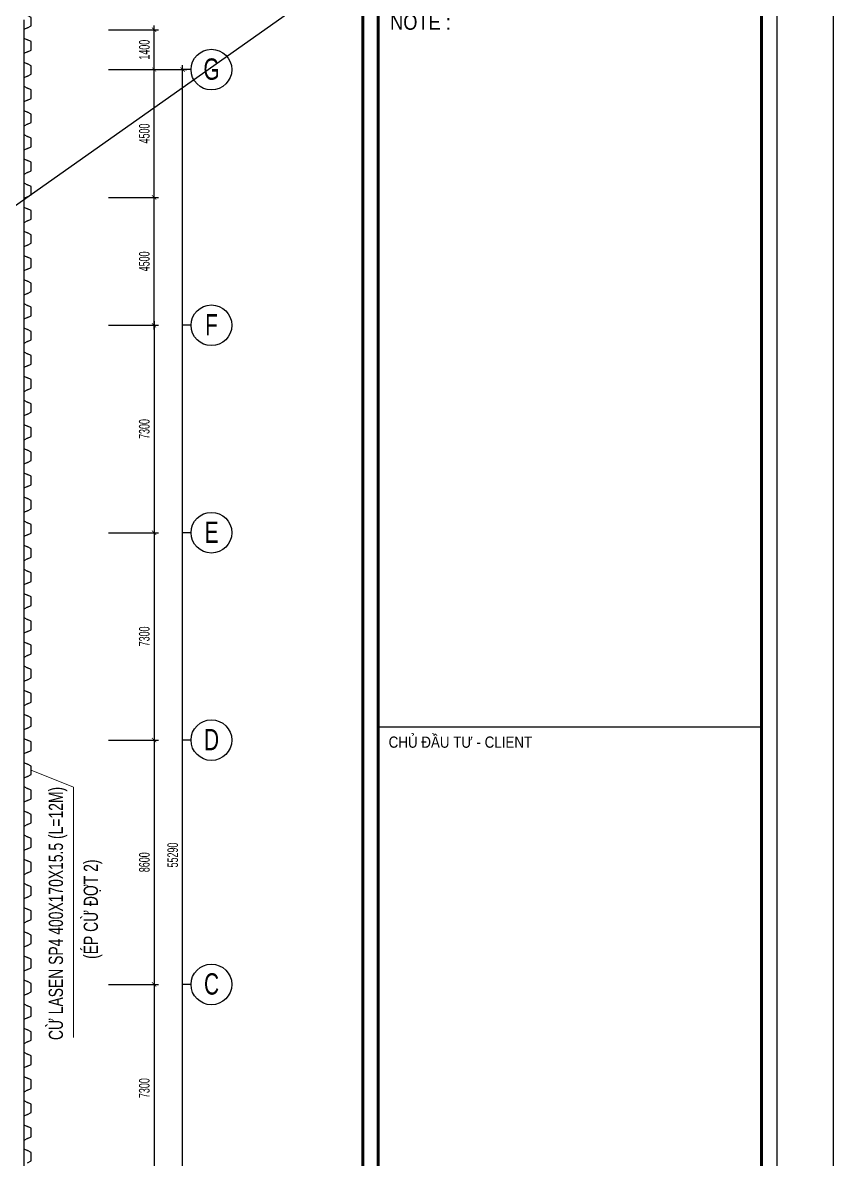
# Model space of a CAD drawing. Extents: x 71 to 3057337, y -14 to 345257.
# Drawn here: x 3028812 to 3057337, y 184432 to 224436 of the extents above; entities that cross this region are included whole.
import ezdxf
from ezdxf.enums import TextEntityAlignment as Align

# ---------------------------------------------------------------- set-up
doc = ezdxf.new("R2010")
doc.units = 0
doc.header["$LTSCALE"] = 1000
doc.header["$MEASUREMENT"] = 0
doc.header["$PDMODE"] = 3
doc.layers.get('0').update_dxf_attribs({"linetype": 'CONTINUOUS'})
doc.layers.get('Defpoints').update_dxf_attribs({"linetype": 'CONTINUOUS'})
for name, color, linetype in [('12CHI', 1, 'CONTINUOUS'), ('CDC-KHUNGTEN', 7, 'CONTINUOUS'), ('CDC.02.DIM', 1, 'CONTINUOUS'), ('CDC.05.STEEL', 4, 'CONTINUOUS'), ('CDC.06.TEXT', 2, 'CONTINUOUS'), ('CDC.16.BIGTEXT', 6, 'CONTINUOUS')]:
    doc.layers.add(name, color=color, linetype=linetype)
doc.layers.add('KCS_CHI', color=1, linetype='CONTINUOUS', lineweight=15)
doc.layers.add('KCS_Plotter', color=11, linetype='CONTINUOUS', plot=False)
doc.styles.add('ARIAL', font='arial.ttf', dxfattribs={"width": 0.6})
doc.styles.add('Arial_4', font='arial.ttf', dxfattribs={"width": 0.75, "height": 3})
doc.styles.add('KT CDC', font='arial.ttf', dxfattribs={"width": 0.85, "height": 200})
doc.dimstyles.new('D150', dxfattribs={"dimscale": 150, "dimtxt": 2.5, "dimasz": 1, "dimexe": 1, "dimexo": 0, "dimgap": 1, "dimtad": 1, "dimdec": 0, "dimdsep": 46, "dimtxsty": 'ARIAL', "dimblk": 'ARCHTICK', "dimcen": 1, "dimdle": 1, "dimclrd": 1, "dimclre": 1, "dimclrt": 2, "dimadec": 0, "dimazin": 0, "dimtfac": 0.00072, "dimtdec": 0, "dimtix": 1, "dimtmove": 2, "dimatfit": 3, "dimldrblk": 'ARCHTICK', "dimfxl": 1, "dimtolj": 1, "dimlwd": -1, "dimlwe": -1, "dimarcsym": 0})

# ---------------------------------------------------------------- blocks, each defined once
blk = doc.blocks.new('_ARCHTICK')
at = {"color": 0, "linetype": 'ByBlock', "const_width": 0.15}
blk.add_lwpolyline([(-0.5, -0.5), (0.5, 0.5)], dxfattribs=at)
blk = doc.blocks.new('*D60')
at = {"layer": 'CDC.02.DIM', "color": 1, "transparency": 16777216}
for p, q in [((3031825, 213786), (3033584, 213786)), ((3033434, 213936), (3033434, 206336)), ((3031825, 206486), (3033584, 206486))]:
    blk.add_line(p, q, dxfattribs=at)
at = {"layer": 'Defpoints', "color": 0, "transparency": 16777216}
for p in [(3031825, 213786), (3031825, 206486), (3033434, 206486)]:
    blk.add_point(p, dxfattribs=at)
at = {"layer": 'CDC.02.DIM', "color": 1, "transparency": 16777216, "xscale": 150, "yscale": 150, "zscale": 150}
for p, rotation in [((3033434, 213786), 90), ((3033434, 206486), 270)]:
    blk.add_blockref('_ARCHTICK', p, dxfattribs=dict(at, rotation=rotation))
at = {"layer": 'CDC.02.DIM', "color": 2, "transparency": 16777216, "insert": (3033092, 210136), "char_height": 375, "attachment_point": 5, "rotation": 90, "style": 'ARIAL'}
blk.add_mtext('\\A1;7300', dxfattribs=at)
blk = doc.blocks.new('*D61')
at = {"layer": 'CDC.02.DIM', "color": 1, "transparency": 16777216}
for p, q in [((3031825, 206486), (3033584, 206486)), ((3033434, 206636), (3033434, 199036)), ((3031825, 199186), (3033584, 199186))]:
    blk.add_line(p, q, dxfattribs=at)
at = {"layer": 'Defpoints', "color": 0, "transparency": 16777216}
for p in [(3031825, 206486), (3031825, 199186), (3033434, 199186)]:
    blk.add_point(p, dxfattribs=at)
at = {"layer": 'CDC.02.DIM', "color": 1, "transparency": 16777216, "xscale": 150, "yscale": 150, "zscale": 150}
for p, rotation in [((3033434, 206486), 90), ((3033434, 199186), 270)]:
    blk.add_blockref('_ARCHTICK', p, dxfattribs=dict(at, rotation=rotation))
at = {"layer": 'CDC.02.DIM', "color": 2, "transparency": 16777216, "insert": (3033092, 202836), "char_height": 375, "attachment_point": 5, "rotation": 90, "style": 'ARIAL'}
blk.add_mtext('\\A1;7300', dxfattribs=at)
blk = doc.blocks.new('*D62')
at = {"layer": 'CDC.02.DIM', "color": 1, "transparency": 16777216}
for p, q in [((3033434, 199336), (3033434, 190436)), ((3031825, 199186), (3033584, 199186)), ((3031825, 190586), (3033584, 190586))]:
    blk.add_line(p, q, dxfattribs=at)
at = {"layer": 'Defpoints', "color": 0, "transparency": 16777216}
for p in [(3031825, 199186), (3031825, 190586), (3033434, 190586)]:
    blk.add_point(p, dxfattribs=at)
at = {"layer": 'CDC.02.DIM', "color": 1, "transparency": 16777216, "xscale": 150, "yscale": 150, "zscale": 150}
for p, rotation in [((3033434, 199186), 90), ((3033434, 190586), 270)]:
    blk.add_blockref('_ARCHTICK', p, dxfattribs=dict(at, rotation=rotation))
at = {"layer": 'CDC.02.DIM', "color": 2, "transparency": 16777216, "insert": (3033093, 194886), "char_height": 375, "attachment_point": 5, "rotation": 90, "style": 'ARIAL'}
blk.add_mtext('\\A1;8600', dxfattribs=at)
blk = doc.blocks.new('*D63')
at = {"layer": 'CDC.02.DIM', "color": 1, "transparency": 16777216}
for p, q in [((3031825, 190586), (3033584, 190586)), ((3033434, 190736), (3033434, 183136)), ((3031825, 183286), (3033584, 183286))]:
    blk.add_line(p, q, dxfattribs=at)
at = {"layer": 'Defpoints', "color": 0, "transparency": 16777216}
for p in [(3031825, 190586), (3031825, 183286), (3033434, 183286)]:
    blk.add_point(p, dxfattribs=at)
at = {"layer": 'CDC.02.DIM', "color": 1, "transparency": 16777216, "xscale": 150, "yscale": 150, "zscale": 150}
for p, rotation in [((3033434, 190586), 90), ((3033434, 183286), 270)]:
    blk.add_blockref('_ARCHTICK', p, dxfattribs=dict(at, rotation=rotation))
at = {"layer": 'CDC.02.DIM', "color": 2, "transparency": 16777216, "insert": (3033092, 186936), "char_height": 375, "attachment_point": 5, "rotation": 90, "style": 'ARIAL'}
blk.add_mtext('\\A1;7300', dxfattribs=at)
blk = doc.blocks.new('*D65')
at = {"layer": 'CDC.02.DIM', "color": 1, "transparency": 16777216}
for p, q in [((3034434, 167346), (3034434, 222937)), ((3031825, 222787), (3034584, 222787)), ((3031825, 167496), (3034584, 167496))]:
    blk.add_line(p, q, dxfattribs=at)
at = {"layer": 'Defpoints', "color": 0, "transparency": 16777216}
for p in [(3031825, 222787), (3034434, 222787), (3031825, 167496)]:
    blk.add_point(p, dxfattribs=at)
at = {"layer": 'CDC.02.DIM', "color": 1, "transparency": 16777216, "xscale": 150, "yscale": 150, "zscale": 150}
for p, rotation in [((3034434, 222787), 90), ((3034434, 167496), 270)]:
    blk.add_blockref('_ARCHTICK', p, dxfattribs=dict(at, rotation=rotation))
at = {"layer": 'CDC.02.DIM', "color": 2, "transparency": 16777216, "insert": (3034092, 195141), "char_height": 375, "attachment_point": 5, "rotation": 90, "style": 'ARIAL'}
blk.add_mtext('\\A1;55290', dxfattribs=at)
blk = doc.blocks.new('*D92')
at = {"layer": 'CDC.02.DIM', "color": 1, "transparency": 16777216}
for p, q in [((3033434, 213636), (3033434, 218436)), ((3031825, 218286), (3033584, 218286)), ((3031825, 213786), (3033584, 213786))]:
    blk.add_line(p, q, dxfattribs=at)
at = {"layer": 'Defpoints', "color": 0, "transparency": 16777216}
for p in [(3031825, 218286), (3033434, 218286), (3031825, 213786)]:
    blk.add_point(p, dxfattribs=at)
at = {"layer": 'CDC.02.DIM', "color": 1, "transparency": 16777216, "xscale": 150, "yscale": 150, "zscale": 150}
for p, rotation in [((3033434, 218286), 90), ((3033434, 213786), 270)]:
    blk.add_blockref('_ARCHTICK', p, dxfattribs=dict(at, rotation=rotation))
at = {"layer": 'CDC.02.DIM', "color": 2, "transparency": 16777216, "insert": (3033093, 216036), "char_height": 375, "attachment_point": 5, "rotation": 90, "style": 'ARIAL'}
blk.add_mtext('\\A1;4500', dxfattribs=at)
blk = doc.blocks.new('*D93')
at = {"layer": 'CDC.02.DIM', "color": 1, "transparency": 16777216}
for p, q in [((3033434, 218136), (3033434, 222937)), ((3031825, 222787), (3033584, 222787)), ((3031825, 218286), (3033584, 218286))]:
    blk.add_line(p, q, dxfattribs=at)
at = {"layer": 'Defpoints', "color": 0, "transparency": 16777216}
for p in [(3031825, 222787), (3033434, 222787), (3031825, 218286)]:
    blk.add_point(p, dxfattribs=at)
at = {"layer": 'CDC.02.DIM', "color": 1, "transparency": 16777216, "xscale": 150, "yscale": 150, "zscale": 150}
for p, rotation in [((3033434, 222787), 90), ((3033434, 218286), 270)]:
    blk.add_blockref('_ARCHTICK', p, dxfattribs=dict(at, rotation=rotation))
at = {"layer": 'CDC.02.DIM', "color": 2, "transparency": 16777216, "insert": (3033093, 220537), "char_height": 375, "attachment_point": 5, "rotation": 90, "style": 'ARIAL'}
blk.add_mtext('\\A1;4500', dxfattribs=at)
blk = doc.blocks.new('*D263')
at = {"layer": 'CDC.02.DIM', "color": 1, "transparency": 16777216}
for p, q in [((3031825, 224187), (3033584, 224187)), ((3033434, 222637), (3033434, 224337)), ((3031825, 222787), (3033584, 222787))]:
    blk.add_line(p, q, dxfattribs=at)
at = {"layer": 'Defpoints', "color": 0, "transparency": 16777216}
for p in [(3031825, 224187), (3033434, 224187), (3031825, 222787)]:
    blk.add_point(p, dxfattribs=at)
at = {"layer": 'CDC.02.DIM', "color": 1, "transparency": 16777216, "xscale": 150, "yscale": 150, "zscale": 150}
for p, rotation in [((3033434, 224187), 90), ((3033434, 222787), 270)]:
    blk.add_blockref('_ARCHTICK', p, dxfattribs=dict(at, rotation=rotation))
at = {"layer": 'CDC.02.DIM', "color": 2, "transparency": 16777216, "insert": (3033093, 223487), "char_height": 375, "attachment_point": 5, "rotation": 90, "style": 'ARIAL'}
blk.add_mtext('\\A1;1400', dxfattribs=at)
blk = doc.blocks.new('CDTA1')
at = {"layer": 'CDC-KHUNGTEN', "color": 6, "lineweight": 25}
blk.add_line((0, 90), (-75, 90), dxfattribs=at)
at = {"layer": 'CDC-KHUNGTEN', "color": 6, "style": 'KT CDC', "width": 0.85}
blk.add_text('CHỦ ĐẦU TƯ - CLIENT', height=2.2, dxfattribs=at).set_placement((-72.93, 86))
blk = doc.blocks.new('KHUNG TEN')
at = {"layer": 'CDC-KHUNGTEN', "color": 8}
blk.add_lwpolyline([(75096, 1100), (83000, 1100), (83000, 58300), (3000, 58300), (3000, 1100), (75096, 1100)], dxfattribs=at)
at = {"layer": 'CDC-KHUNGTEN', "color": 255, "lineweight": 60}
blk.add_lwpolyline([(74900, 1400), (74900, 58000), (3300, 58000), (3300, 1400), (74900, 1400)], close=True, dxfattribs=at)
blk.add_lwpolyline([(75200, 1400), (82700, 1400), (82700, 58000), (75200, 58000), (75200, 1400)], dxfattribs=at)
at = {"layer": 'Defpoints', "color": 1, "ltscale": 0.2}
blk.add_lwpolyline([(0, 0), (0, 59400), (84100, 59400), (84100, 0), (0, 0)], close=True, dxfattribs=at)
at = {"layer": 'CDC-KHUNGTEN', "xscale": 100, "yscale": 100, "zscale": 100}
blk.add_blockref('CDTA1', (82700, 28900), dxfattribs=at)
at = {"layer": 'CDC-KHUNGTEN', "color": 7, "style": 'Arial_4', "width": 0.85}
blk.add_text('NOTE :', height=300, dxfattribs=at).set_placement((75436, 51540))

msp = doc.modelspace()

# ---------------------------------------------------------------- linework, layer by layer
at = {"layer": '12CHI'}
for p, q in [((3034735.7, 222786.6), (3034433.8, 222786.6)), ((3034735.7, 213786.3), (3034433.8, 213786.3)), ((3034735.7, 206486.3), (3034433.8, 206486.3)), ((3034735.7, 199186.3), (3034433.8, 199186.3)), ((3034735.7, 190586.3), (3034433.8, 190586.3))]:
    msp.add_line(p, q, dxfattribs=at)
for centre in [(3035451.6, 222786.6), (3035451.6, 213786.3), (3035451.6, 206486.3), (3035451.6, 199186.3), (3035451.6, 190586.3)]:
    msp.add_circle(centre, 715.9, dxfattribs=at)
at = {"layer": 'CDC.05.STEEL', "linetype": 'Continuous'}
msp.add_line((3028854.3, 224535.6), (3028854.3, 165746.3), dxfattribs=at)
at = {"layer": 'CDC.05.STEEL', "color": 4, "ltscale": 1000}
for points in [[(3028979.3, 224260.6), (3029104.3, 224323.1), (3029104.3, 224323.1), (3029104.3, 224623.1), (3029104.3, 224623.1), (3028979.3, 224685.6)], [(3028979.3, 224260.6), (3028854.3, 224198.1), (3028854.3, 224198.1), (3028854.3, 223898.1), (3028854.3, 223898.1), (3028979.3, 223835.6)], [(3028979.3, 223410.6), (3029104.3, 223473.1), (3029104.3, 223473.1), (3029104.3, 223773.1), (3029104.3, 223773.1), (3028979.3, 223835.6)], [(3028979.3, 223410.6), (3029104.3, 223473.1), (3029104.3, 223473.1), (3029104.3, 223773.1), (3029104.3, 223773.1), (3028979.3, 223835.6)], [(3028979.3, 223410.6), (3029104.3, 223473.1), (3029104.3, 223473.1), (3029104.3, 223773.1), (3029104.3, 223773.1), (3028979.3, 223835.6)], [(3028979.3, 223410.6), (3028854.3, 223348.1), (3028854.3, 223348.1), (3028854.3, 223048.1), (3028854.3, 223048.1), (3028979.3, 222985.6)], [(3028979.3, 222560.6), (3029104.3, 222623.1), (3029104.3, 222623.1), (3029104.3, 222923.1), (3029104.3, 222923.1), (3028979.3, 222985.6)], [(3028979.3, 222560.6), (3029104.3, 222623.1), (3029104.3, 222623.1), (3029104.3, 222923.1), (3029104.3, 222923.1), (3028979.3, 222985.6)], [(3028979.3, 222560.6), (3028854.3, 222498.1), (3028854.3, 222498.1), (3028854.3, 222198.1), (3028854.3, 222198.1), (3028979.3, 222135.6)], [(3028979.3, 221710.6), (3029104.3, 221773.1), (3029104.3, 221773.1), (3029104.3, 222073.1), (3029104.3, 222073.1), (3028979.3, 222135.6)], [(3028979.3, 221710.6), (3028854.3, 221648.1), (3028854.3, 221648.1), (3028854.3, 221348.1), (3028854.3, 221348.1), (3028979.3, 221285.6)], [(3028979.3, 220860.6), (3029104.3, 220923.1), (3029104.3, 220923.1), (3029104.3, 221223.1), (3029104.3, 221223.1), (3028979.3, 221285.6)], [(3028979.3, 220860.6), (3029104.3, 220923.1), (3029104.3, 220923.1), (3029104.3, 221223.1), (3029104.3, 221223.1), (3028979.3, 221285.6)], [(3028979.3, 220860.6), (3028854.3, 220798.1), (3028854.3, 220798.1), (3028854.3, 220498.1), (3028854.3, 220498.1), (3028979.3, 220435.6)], [(3028979.3, 220010.6), (3029104.3, 220073.1), (3029104.3, 220073.1), (3029104.3, 220373.1), (3029104.3, 220373.1), (3028979.3, 220435.6)], [(3028979.3, 220010.6), (3028854.3, 219948.1), (3028854.3, 219948.1), (3028854.3, 219648.1), (3028854.3, 219648.1), (3028979.3, 219585.6)], [(3028979.3, 219160.6), (3029104.3, 219223.1), (3029104.3, 219223.1), (3029104.3, 219523.1), (3029104.3, 219523.1), (3028979.3, 219585.6)], [(3028979.3, 219160.6), (3028854.3, 219098.1), (3028854.3, 219098.1), (3028854.3, 218798.1), (3028854.3, 218798.1), (3028979.3, 218735.6)], [(3028979.3, 218310.6), (3029104.3, 218373.1), (3029104.3, 218373.1), (3029104.3, 218673.1), (3029104.3, 218673.1), (3028979.3, 218735.6)], [(3028979.3, 218310.6), (3029104.3, 218373.1), (3029104.3, 218373.1), (3029104.3, 218673.1), (3029104.3, 218673.1), (3028979.3, 218735.6)], [(3028979.3, 218310.6), (3028854.3, 218248.1), (3028854.3, 218248.1), (3028854.3, 217948.1), (3028854.3, 217948.1), (3028979.3, 217885.6)], [(3028979.3, 217460.6), (3029104.3, 217523.1), (3029104.3, 217523.1), (3029104.3, 217823.1), (3029104.3, 217823.1), (3028979.3, 217885.6)], [(3028979.3, 217460.6), (3028854.3, 217398.1), (3028854.3, 217398.1), (3028854.3, 217098.1), (3028854.3, 217098.1), (3028979.3, 217035.6)], [(3028979.3, 216610.6), (3029104.3, 216673.1), (3029104.3, 216673.1), (3029104.3, 216973.1), (3029104.3, 216973.1), (3028979.3, 217035.6)], [(3028979.3, 216610.6), (3029104.3, 216673.1), (3029104.3, 216673.1), (3029104.3, 216973.1), (3029104.3, 216973.1), (3028979.3, 217035.6)], [(3028979.3, 216610.6), (3028854.3, 216548.1), (3028854.3, 216548.1), (3028854.3, 216248.1), (3028854.3, 216248.1), (3028979.3, 216185.6)], [(3028979.3, 215760.6), (3029104.3, 215823.1), (3029104.3, 215823.1), (3029104.3, 216123.1), (3029104.3, 216123.1), (3028979.3, 216185.6)], [(3028979.3, 215760.6), (3028854.3, 215698.1), (3028854.3, 215698.1), (3028854.3, 215398.1), (3028854.3, 215398.1), (3028979.3, 215335.6)], [(3028979.3, 214910.6), (3029104.3, 214973.1), (3029104.3, 214973.1), (3029104.3, 215273.1), (3029104.3, 215273.1), (3028979.3, 215335.6)], [(3028979.3, 214910.6), (3028854.3, 214848.1), (3028854.3, 214848.1), (3028854.3, 214548.1), (3028854.3, 214548.1), (3028979.3, 214485.6)], [(3028979.3, 214060.6), (3029104.3, 214123.1), (3029104.3, 214123.1), (3029104.3, 214423.1), (3029104.3, 214423.1), (3028979.3, 214485.6)], [(3028979.3, 214060.6), (3028854.3, 213998.1), (3028854.3, 213998.1), (3028854.3, 213698.1), (3028854.3, 213698.1), (3028979.3, 213635.6)], [(3028979.3, 213210.6), (3029104.3, 213273.1), (3029104.3, 213273.1), (3029104.3, 213573.1), (3029104.3, 213573.1), (3028979.3, 213635.6)], [(3028979.3, 213210.6), (3028854.3, 213148.1), (3028854.3, 213148.1), (3028854.3, 212848.1), (3028854.3, 212848.1), (3028979.3, 212785.6)], [(3028979.3, 213210.6), (3028854.3, 213148.1), (3028854.3, 213148.1), (3028854.3, 212848.1), (3028854.3, 212848.1), (3028979.3, 212785.6)], [(3028854.3, 213029.3), (3028854.3, 212848.1), (3028854.3, 212848.1), (3028979.3, 212785.6)], [(3028979.3, 212360.6), (3029104.3, 212423.1), (3029104.3, 212423.1), (3029104.3, 212723.1), (3029104.3, 212723.1), (3028979.3, 212785.6)], [(3028979.3, 212360.6), (3029104.3, 212423.1), (3029104.3, 212423.1), (3029104.3, 212723.1), (3029104.3, 212723.1), (3028979.3, 212785.6)], [(3028979.3, 212360.6), (3028854.3, 212298.1), (3028854.3, 212298.1), (3028854.3, 211998.1), (3028854.3, 211998.1), (3028979.3, 211935.6)], [(3028979.3, 211510.6), (3029104.3, 211573.1), (3029104.3, 211573.1), (3029104.3, 211873.1), (3029104.3, 211873.1), (3028979.3, 211935.6)], [(3028979.3, 211510.6), (3028854.3, 211448.1), (3028854.3, 211448.1), (3028854.3, 211148.1), (3028854.3, 211148.1), (3028979.3, 211085.6)], [(3028979.3, 210660.6), (3029104.3, 210723.1), (3029104.3, 210723.1), (3029104.3, 211023.1), (3029104.3, 211023.1), (3028979.3, 211085.6)], [(3028979.3, 210660.6), (3028854.3, 210598.1), (3028854.3, 210598.1), (3028854.3, 210298.1), (3028854.3, 210298.1), (3028979.3, 210235.6)], [(3028979.3, 209810.6), (3029104.3, 209873.1), (3029104.3, 209873.1), (3029104.3, 210173.1), (3029104.3, 210173.1), (3028979.3, 210235.6)], [(3028979.3, 209810.6), (3028854.3, 209748.1), (3028854.3, 209748.1), (3028854.3, 209448.1), (3028854.3, 209448.1), (3028979.3, 209385.6)], [(3028979.3, 208960.6), (3029104.3, 209023.1), (3029104.3, 209023.1), (3029104.3, 209323.1), (3029104.3, 209323.1), (3028979.3, 209385.6)], [(3028979.3, 208960.6), (3028854.3, 208898.1), (3028854.3, 208898.1), (3028854.3, 208598.1), (3028854.3, 208598.1), (3028979.3, 208535.6)], [(3028979.3, 208110.6), (3029104.3, 208173.1), (3029104.3, 208173.1), (3029104.3, 208473.1), (3029104.3, 208473.1), (3028979.3, 208535.6)], [(3028979.3, 208110.6), (3029104.3, 208173.1), (3029104.3, 208173.1), (3029104.3, 208473.1), (3029104.3, 208473.1), (3028979.3, 208535.6)], [(3028979.3, 208110.6), (3028854.3, 208048.1), (3028854.3, 208048.1), (3028854.3, 207748.1), (3028854.3, 207748.1), (3028979.3, 207685.6)], [(3028979.3, 207260.6), (3029104.3, 207323.1), (3029104.3, 207323.1), (3029104.3, 207623.1), (3029104.3, 207623.1), (3028979.3, 207685.6)], [(3028979.3, 207260.6), (3028854.3, 207198.1), (3028854.3, 207198.1), (3028854.3, 206898.1), (3028854.3, 206898.1), (3028979.3, 206835.6)], [(3028979.3, 206410.6), (3029104.3, 206473.1), (3029104.3, 206473.1), (3029104.3, 206773.1), (3029104.3, 206773.1), (3028979.3, 206835.6)], [(3028979.3, 206410.6), (3028854.3, 206348.1), (3028854.3, 206348.1), (3028854.3, 206048.1), (3028854.3, 206048.1), (3028979.3, 205985.6)], [(3028979.3, 205560.6), (3029104.3, 205623.1), (3029104.3, 205623.1), (3029104.3, 205923.1), (3029104.3, 205923.1), (3028979.3, 205985.6)], [(3028979.3, 205560.6), (3028854.3, 205498.1), (3028854.3, 205498.1), (3028854.3, 205198.1), (3028854.3, 205198.1), (3028979.3, 205135.6)], [(3028979.3, 204710.6), (3029104.3, 204773.1), (3029104.3, 204773.1), (3029104.3, 205073.1), (3029104.3, 205073.1), (3028979.3, 205135.6)], [(3028979.3, 204710.6), (3028854.3, 204648.1), (3028854.3, 204648.1), (3028854.3, 204348.1), (3028854.3, 204348.1), (3028979.3, 204285.6)], [(3028979.3, 204710.6), (3028854.3, 204648.1), (3028854.3, 204648.1), (3028854.3, 204348.1), (3028854.3, 204348.1), (3028979.3, 204285.6)], [(3028854.3, 204529.3), (3028854.3, 204348.1), (3028854.3, 204348.1), (3028979.3, 204285.6)], [(3028979.3, 203860.6), (3029104.3, 203923.1), (3029104.3, 203923.1), (3029104.3, 204223.1), (3029104.3, 204223.1), (3028979.3, 204285.6)], [(3028979.3, 203860.6), (3029104.3, 203923.1), (3029104.3, 203923.1), (3029104.3, 204223.1), (3029104.3, 204223.1), (3028979.3, 204285.6)], [(3028979.3, 203860.6), (3028854.3, 203798.1), (3028854.3, 203798.1), (3028854.3, 203498.1), (3028854.3, 203498.1), (3028979.3, 203435.6)], [(3028979.3, 203010.6), (3029104.3, 203073.1), (3029104.3, 203073.1), (3029104.3, 203373.1), (3029104.3, 203373.1), (3028979.3, 203435.6)], [(3028979.3, 203010.6), (3028854.3, 202948.1), (3028854.3, 202948.1), (3028854.3, 202648.1), (3028854.3, 202648.1), (3028979.3, 202585.6)], [(3028979.3, 202160.6), (3029104.3, 202223.1), (3029104.3, 202223.1), (3029104.3, 202523.1), (3029104.3, 202523.1), (3028979.3, 202585.6)], [(3028979.3, 202160.6), (3028854.3, 202098.1), (3028854.3, 202098.1), (3028854.3, 201798.1), (3028854.3, 201798.1), (3028979.3, 201735.6)], [(3028979.3, 201310.6), (3029104.3, 201373.1), (3029104.3, 201373.1), (3029104.3, 201673.1), (3029104.3, 201673.1), (3028979.3, 201735.6)], [(3028979.3, 201310.6), (3028854.3, 201248.1), (3028854.3, 201248.1), (3028854.3, 200948.1), (3028854.3, 200948.1), (3028979.3, 200885.6)], [(3028979.3, 200460.6), (3029104.3, 200523.1), (3029104.3, 200523.1), (3029104.3, 200823.1), (3029104.3, 200823.1), (3028979.3, 200885.6)], [(3028979.3, 200460.6), (3028854.3, 200398.1), (3028854.3, 200398.1), (3028854.3, 200098.1), (3028854.3, 200098.1), (3028979.3, 200035.6)], [(3028979.3, 199610.6), (3029104.3, 199673.1), (3029104.3, 199673.1), (3029104.3, 199973.1), (3029104.3, 199973.1), (3028979.3, 200035.6)], [(3028979.3, 199610.6), (3029104.3, 199673.1), (3029104.3, 199673.1), (3029104.3, 199973.1), (3029104.3, 199973.1), (3028979.3, 200035.6)], [(3028979.3, 199610.6), (3028854.3, 199548.1), (3028854.3, 199548.1), (3028854.3, 199248.1), (3028854.3, 199248.1), (3028979.3, 199185.6)], [(3028979.3, 198760.6), (3029104.3, 198823.1), (3029104.3, 198823.1), (3029104.3, 199123.1), (3029104.3, 199123.1), (3028979.3, 199185.6)], [(3028979.3, 198760.6), (3028854.3, 198698.1), (3028854.3, 198698.1), (3028854.3, 198398.1), (3028854.3, 198398.1), (3028979.3, 198335.6)], [(3028979.3, 197910.6), (3029104.3, 197973.1), (3029104.3, 197973.1), (3029104.3, 198273.1), (3029104.3, 198273.1), (3028979.3, 198335.6)], [(3028979.3, 197910.6), (3028854.3, 197848.1), (3028854.3, 197848.1), (3028854.3, 197548.1), (3028854.3, 197548.1), (3028979.3, 197485.6)], [(3028979.3, 197060.6), (3029104.3, 197123.1), (3029104.3, 197123.1), (3029104.3, 197423.1), (3029104.3, 197423.1), (3028979.3, 197485.6)], [(3028979.3, 197060.6), (3028854.3, 196998.1), (3028854.3, 196998.1), (3028854.3, 196698.1), (3028854.3, 196698.1), (3028979.3, 196635.6)], [(3028979.3, 196210.6), (3029104.3, 196273.1), (3029104.3, 196273.1), (3029104.3, 196573.1), (3029104.3, 196573.1), (3028979.3, 196635.6)], [(3028979.3, 196210.6), (3028854.3, 196148.1), (3028854.3, 196148.1), (3028854.3, 195848.1), (3028854.3, 195848.1), (3028979.3, 195785.6)], [(3028979.3, 196210.6), (3028854.3, 196148.1), (3028854.3, 196148.1), (3028854.3, 195848.1), (3028854.3, 195848.1), (3028979.3, 195785.6)], [(3028854.3, 196029.3), (3028854.3, 195848.1), (3028854.3, 195848.1), (3028979.3, 195785.6)], [(3028979.3, 195360.6), (3029104.3, 195423.1), (3029104.3, 195423.1), (3029104.3, 195723.1), (3029104.3, 195723.1), (3028979.3, 195785.6)], [(3028979.3, 195360.6), (3029104.3, 195423.1), (3029104.3, 195423.1), (3029104.3, 195723.1), (3029104.3, 195723.1), (3028979.3, 195785.6)], [(3028979.3, 195360.6), (3029104.3, 195423.1), (3029104.3, 195423.1), (3029104.3, 195723.1), (3029104.3, 195723.1), (3028979.3, 195785.6)], [(3028979.3, 195360.6), (3028854.3, 195298.1), (3028854.3, 195298.1), (3028854.3, 194998.1), (3028854.3, 194998.1), (3028979.3, 194935.6)], [(3028979.3, 195360.6), (3028854.3, 195298.1), (3028854.3, 195298.1), (3028854.3, 194998.1), (3028854.3, 194998.1), (3028979.3, 194935.6)], [(3028979.3, 194510.6), (3029104.3, 194573.1), (3029104.3, 194573.1), (3029104.3, 194873.1), (3029104.3, 194873.1), (3028979.3, 194935.6)], [(3028979.3, 194510.6), (3028854.3, 194448.1), (3028854.3, 194448.1), (3028854.3, 194148.1), (3028854.3, 194148.1), (3028979.3, 194085.6)], [(3028979.3, 193660.6), (3029104.3, 193723.1), (3029104.3, 193723.1), (3029104.3, 194023.1), (3029104.3, 194023.1), (3028979.3, 194085.6)], [(3028979.3, 193660.6), (3029104.3, 193723.1), (3029104.3, 193723.1), (3029104.3, 194023.1), (3029104.3, 194023.1), (3028979.3, 194085.6)], [(3028979.3, 193660.6), (3028854.3, 193598.1), (3028854.3, 193598.1), (3028854.3, 193298.1), (3028854.3, 193298.1), (3028979.3, 193235.6)], [(3028979.3, 192810.6), (3029104.3, 192873.1), (3029104.3, 192873.1), (3029104.3, 193173.1), (3029104.3, 193173.1), (3028979.3, 193235.6)], [(3028979.3, 192810.6), (3028854.3, 192748.1), (3028854.3, 192748.1), (3028854.3, 192448.1), (3028854.3, 192448.1), (3028979.3, 192385.6)], [(3028979.3, 191960.6), (3029104.3, 192023.1), (3029104.3, 192023.1), (3029104.3, 192323.1), (3029104.3, 192323.1), (3028979.3, 192385.6)], [(3028979.3, 191960.6), (3028854.3, 191898.1), (3028854.3, 191898.1), (3028854.3, 191598.1), (3028854.3, 191598.1), (3028979.3, 191535.6)], [(3028979.3, 191110.6), (3029104.3, 191173.1), (3029104.3, 191173.1), (3029104.3, 191473.1), (3029104.3, 191473.1), (3028979.3, 191535.6)], [(3028979.3, 191110.6), (3028854.3, 191048.1), (3028854.3, 191048.1), (3028854.3, 190748.1), (3028854.3, 190748.1), (3028979.3, 190685.6)], [(3028979.3, 190260.6), (3029104.3, 190323.1), (3029104.3, 190323.1), (3029104.3, 190623.1), (3029104.3, 190623.1), (3028979.3, 190685.6)], [(3028979.3, 190260.6), (3028854.3, 190198.1), (3028854.3, 190198.1), (3028854.3, 189898.1), (3028854.3, 189898.1), (3028979.3, 189835.6)], [(3028979.3, 190260.6), (3028854.3, 190198.1), (3028854.3, 190198.1), (3028854.3, 189898.1), (3028854.3, 189898.1), (3028979.3, 189835.6)], [(3028854.3, 190079.3), (3028854.3, 189898.1), (3028854.3, 189898.1), (3028979.3, 189835.6)], [(3028854.3, 190079.3), (3028854.3, 189898.1), (3028854.3, 189898.1), (3028979.3, 189835.6)], [(3028979.3, 189410.6), (3029104.3, 189473.1), (3029104.3, 189473.1), (3029104.3, 189773.1), (3029104.3, 189773.1), (3028979.3, 189835.6)], [(3028979.3, 189410.6), (3029104.3, 189473.1), (3029104.3, 189473.1), (3029104.3, 189773.1), (3029104.3, 189773.1), (3028979.3, 189835.6)], [(3028979.3, 189410.6), (3029104.3, 189473.1), (3029104.3, 189473.1), (3029104.3, 189773.1), (3029104.3, 189773.1), (3028979.3, 189835.6)], [(3028979.3, 189410.6), (3029104.3, 189473.1), (3029104.3, 189473.1), (3029104.3, 189773.1), (3029104.3, 189773.1), (3028979.3, 189835.6)], [(3028979.3, 189410.6), (3028854.3, 189348.1), (3028854.3, 189348.1), (3028854.3, 189048.1), (3028854.3, 189048.1), (3028979.3, 188985.6)], [(3028979.3, 188560.6), (3029104.3, 188623.1), (3029104.3, 188623.1), (3029104.3, 188923.1), (3029104.3, 188923.1), (3028979.3, 188985.6)], [(3028979.3, 188560.6), (3028854.3, 188498.1), (3028854.3, 188498.1), (3028854.3, 188198.1), (3028854.3, 188198.1), (3028979.3, 188135.6)], [(3028979.3, 187710.6), (3029104.3, 187773.1), (3029104.3, 187773.1), (3029104.3, 188073.1), (3029104.3, 188073.1), (3028979.3, 188135.6)], [(3028979.3, 187710.6), (3028854.3, 187648.1), (3028854.3, 187648.1), (3028854.3, 187348.1), (3028854.3, 187348.1), (3028979.3, 187285.6)], [(3028979.3, 186860.6), (3029104.3, 186923.1), (3029104.3, 186923.1), (3029104.3, 187223.1), (3029104.3, 187223.1), (3028979.3, 187285.6)], [(3028979.3, 186860.6), (3028854.3, 186798.1), (3028854.3, 186798.1), (3028854.3, 186498.1), (3028854.3, 186498.1), (3028979.3, 186435.6)], [(3028979.3, 186010.6), (3029104.3, 186073.1), (3029104.3, 186073.1), (3029104.3, 186373.1), (3029104.3, 186373.1), (3028979.3, 186435.6)], [(3028979.3, 186010.6), (3028854.3, 185948.1), (3028854.3, 185948.1), (3028854.3, 185648.1), (3028854.3, 185648.1), (3028979.3, 185585.6)], [(3028979.3, 185160.6), (3029104.3, 185223.1), (3029104.3, 185223.1), (3029104.3, 185523.1), (3029104.3, 185523.1), (3028979.3, 185585.6)], [(3028979.3, 185160.6), (3029104.3, 185223.1), (3029104.3, 185223.1), (3029104.3, 185523.1), (3029104.3, 185523.1), (3028979.3, 185585.6)], [(3028979.3, 185160.6), (3029104.3, 185223.1), (3029104.3, 185223.1), (3029104.3, 185523.1), (3029104.3, 185523.1), (3028979.3, 185585.6)], [(3028979.3, 185160.6), (3029104.3, 185223.1), (3029104.3, 185223.1), (3029104.3, 185523.1), (3029104.3, 185523.1), (3028979.3, 185585.6)], [(3028979.3, 185160.6), (3028854.3, 185098.1), (3028854.3, 185098.1), (3028854.3, 184798.1), (3028854.3, 184798.1), (3028979.3, 184735.6)], [(3028979.3, 184310.6), (3029104.3, 184373.1), (3029104.3, 184373.1), (3029104.3, 184673.1), (3029104.3, 184673.1), (3028979.3, 184735.6)]]:
    msp.add_lwpolyline(points, dxfattribs=at)
at = {"layer": 'KCS_CHI'}
msp.add_lwpolyline([(3029104.3, 198123.1), (3030594.8, 197531.2), (3030594.8, 188718.4)], dxfattribs=at)
at = {"layer": 'KCS_Plotter'}
msp.add_line((2905956.6, 131416.7), (3057336.6, 238336.7), dxfattribs=at)

# ---------------------------------------------------------------- block references
at = {"layer": 'CDC.06.TEXT', "xscale": 1.799999996948813, "yscale": 1.799999996948813, "zscale": 1.799999996948813}
msp.add_blockref('KHUNG TEN', (2905956.6, 131416.7), dxfattribs=at)

# ---------------------------------------------------------------- texts
at = {"layer": 'CDC.06.TEXT', "color": 2, "style": 'ARIAL', "width": 0.7}
for s, p in [('CỪ LASEN SP4 400X170X15.5 (L=12M)', (3029977.8, 193084)), ('(ÉP CỪ ĐỢT 2)', (3031207, 193234))]:
    msp.add_text(s, height=500, rotation=90, dxfattribs=at).set_placement(p, align=Align.MIDDLE_CENTER)
at = {"layer": 'CDC.16.BIGTEXT', "char_height": 750, "width": 696.96, "attachment_point": 2, "line_spacing_factor": 0.938532}
for s, insert in [('{\\fArial|b0|i0|c0|p34;\\W0.7;G}', (3035456.2, 223179.2)), ('{\\fArial|b0|i0|c0|p34;\\W0.7;F}', (3035456.2, 214178.8)), ('{\\fArial|b0|i0|c0|p34;\\W0.7;E}', (3035456.2, 206878.8)), ('{\\fArial|b0|i0|c0|p34;\\W0.7;D}', (3035456.2, 199578.8)), ('{\\fArial|b0|i0|c0|p34;\\W0.7;C}', (3035456.2, 190978.8))]:
    msp.add_mtext(s, dxfattribs=dict(at, insert=insert))

# ---------------------------------------------------------------- dimensions: what is measured, and where the dimension line sits
at = {"layer": 'CDC.02.DIM'}
for base, p1, p2, picture, middle in [((3033434, 224186.6), (3031825.1, 222786.6), (3031825.1, 224186.6), '*D263', (3033092.5, 223486.6)), ((3034433.8, 222786.6), (3031825.1, 167496.3), (3031825.1, 222786.6), '*D65', (3034092.3, 195141.4)), ((3033434, 222786.6), (3031825.1, 218286.4), (3031825.1, 222786.6), '*D93', (3033092.5, 220536.5)), ((3033434, 218286.4), (3031825.1, 213786.3), (3031825.1, 218286.4), '*D92', (3033092.5, 216036.3)), ((3033434, 206486.3), (3031825.1, 213786.3), (3031825.1, 206486.3), '*D60', (3033092.4, 210136.3)), ((3033434, 199186.3), (3031825.1, 206486.3), (3031825.1, 199186.3), '*D61', (3033092.4, 202836.3)), ((3033434, 190586.3), (3031825.1, 199186.3), (3031825.1, 190586.3), '*D62', (3033092.5, 194886.3)), ((3033434, 183286.3), (3031825.1, 190586.3), (3031825.1, 183286.3), '*D63', (3033092.4, 186936.3))]:
    dim = msp.add_linear_dim(base=base, p1=p1, p2=p2, angle=90, dimstyle='D150', dxfattribs=at)
    dim.commit()
    dim.dimension.update_dxf_attribs({"geometry": picture, "text_midpoint": middle})

doc.saveas('drawing.dxf')
